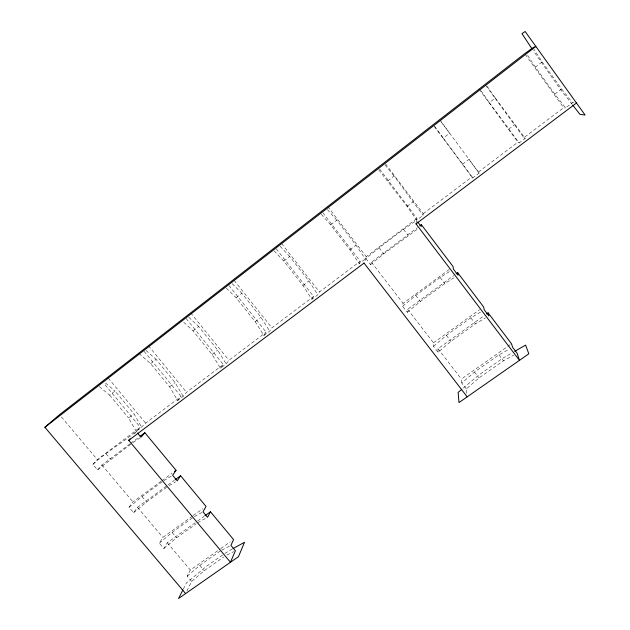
<?xml version="1.0" encoding="UTF-8"?>
<svg xmlns="http://www.w3.org/2000/svg" width="630" height="630" viewBox="0 0 630 630"><rect width="100%" height="100%" fill="white"/><g stroke="black" fill="none" stroke-linecap="round" stroke-linejoin="round"><path stroke-width="0.47" stroke-dasharray="3.15 2.36" d="M378.701 169.84L407.043 206.372L416.745 220.193L423.069 215.421L423.21 213.68L385.103 163.241M449.182 269.475L403.082 303.345L402.657 306.314L407.311 312.346L407.665 309.306L453.71 275.578M416.745 220.193L416.973 218.389L378.882 168.068M416.036 223.902L416.493 220.382L403.539 229.375L379.181 247.755L365.873 258.56L364.4 262.175M365.873 258.56L370.534 264.616L371.409 262.214L417.438 227.595M321.308 214.342L330.655 224.879L349.894 249.795L359.179 263.6L365.321 258.977L366.266 256.654L416.973 218.389M359.179 263.6L360.218 261.222L322.253 212.019M186.905 590.979L191.614 581.466L204.222 570.685L223.76 556.991M183.322 589.066L186.346 583.057L206.238 566.465L224.091 553.935M191.614 581.466L187.157 576.174L190.299 570.008L219.933 549.147M274.16 250.898L283.752 261.017L302.928 285.477L311.889 299.274L317.866 294.761L319.465 291.974L360.218 261.222M311.889 299.274L313.567 296.431L275.113 247.369M192.434 516.167L162.855 537.422L159.335 543.202L163.847 548.549L167.304 542.706L196.891 521.514M226.351 288.107L236.1 297.738L255.213 321.733L263.844 335.514L269.671 331.12L271.9 327.868L313.567 296.431M263.844 335.514L266.151 332.207L227.824 284.067M161.178 481.241L132.993 501.952L129.063 507.3L133.623 512.718L137.49 507.3L167.257 485.502M183.81 322.3L193.056 330.9L212.113 354.485L220.445 368.243L226.131 363.959L228.926 360.297L266.151 332.207M220.445 368.243L223.311 364.534L185.094 317.229M138.986 353.438L150.586 363.62L169.58 386.796L177.621 400.538L183.18 396.349L186.511 392.301L223.311 364.534M177.621 400.538L181.03 396.443L143.553 350.69M130.843 444.119L97.532 469.933L92.901 464.436C109.281 449.19 129.851 438.842 145.624 423.163L181.03 396.443M134.45 433.834L140.269 427.203L104.171 383.725M97.532 469.933L101.903 465.027L130.016 443.882M92.901 464.436L97.335 459.609L140.269 427.203M466.806 393.325L466.31 388.93L479.013 377.937L503.488 360.777L513.749 355.17M466.31 388.93L461.774 383.048L474.508 372.062L498.976 354.848L508.363 349.666M407.665 309.306L433.479 342.822L433.487 346.327L438.07 352.28L450.946 341.342L475.39 323.844L485.502 317.922M187.157 576.174L199.789 565.401L220.878 550.573M433.487 346.327L446.387 335.388L470.823 317.835L480.91 311.866M163.847 548.549L176.613 537.799L196.111 523.853M159.335 543.202L172.132 532.46L193.174 517.348L202.206 512.3M463.239 388.111L478.564 375.236L502.85 358.194L512.119 352.863M407.311 312.346L420.367 301.463L444.78 283.594L454.718 277.326M402.657 306.314L415.745 295.439L440.149 277.507L450.072 271.183M133.623 512.718L146.562 502.015L166.785 487.21M129.063 507.3L142.026 496.605L163.02 481.186M370.534 264.616L383.82 253.803L418.115 228.659M99.327 386.584L109.651 395.16L115.03 391.017L133.977 413.855L141.781 427.573M150.586 363.62L156.09 359.384L175.093 382.607L183.18 396.349M193.056 330.9L198.694 326.553L217.759 350.193L226.131 363.959M236.1 297.738L241.881 293.281L261.001 317.331L269.671 331.12M283.752 261.017L289.682 256.449L308.865 280.964L317.866 294.761M330.655 224.879L336.743 220.193L355.981 245.164L365.321 258.977M387.749 180.889L394.026 176.053L423.069 215.421M439.669 119.661L479.131 173.132L472.618 178.046L443.166 138.198L449.623 133.213L440.929 121.598M495.337 97.989L525.231 138.364L519.183 142.931L489.345 102.611L495.337 97.989L486.911 85.948M574.056 102.863L572.442 102.761L565.606 107.911L554.802 94.098L535.39 67.134L542.162 61.913L533.964 49.329M136.356 431.66L128.583 417.95L133.977 413.855M169.58 386.796L175.093 382.607M212.113 354.485L217.759 350.193M255.213 321.733L261.001 317.331M302.928 285.477L308.865 280.964M349.894 249.795L355.981 245.164M407.043 206.372L413.319 201.6M462.507 164.225L468.972 159.311L479.131 173.132M508.725 129.111L514.726 124.551M554.802 94.098L561.582 88.948L542.162 61.913M423.21 213.68L472.043 176.825L433.259 124.638M478.469 171.982L517.923 142.207L519.183 142.931M485.596 85.27L523.884 137.71L563.653 107.698L565.606 107.911M130.796 443.299L139.387 436.834M161.957 480.666L172.14 473.185M168.037 484.927L174.305 480.336M433.479 342.822L479.58 309.692M193.229 515.592L202.821 508.701M197.686 520.939L204.089 516.356M438.07 352.28L438 348.705L484.116 315.677M461.774 383.048L461.38 379.063L511.513 343.775M220.736 548.58L230.344 541.816M224.871 553.392L232.147 549.053M133.182 442.488L140.222 437.779M163.824 480.698L171.84 475.792M169.179 485.667L175.612 481.785M197.67 522.735L206.727 517.742M221.721 550.14L230.1 545.84M227.005 555.046L233.722 551.636M523.884 137.71L525.231 138.364M105.47 383.009L115.03 391.017M145.971 350.422L156.09 359.384M188.764 317.244L198.694 326.553M232.155 283.602L241.881 293.281M280.122 246.275L289.682 256.449M327.427 209.601L336.743 220.193M61.401 416.934L97.335 459.609M101.903 465.027L132.993 501.952M137.49 507.3L162.855 537.422M167.304 542.706L190.299 570.008M106.068 453.797L110.675 459.278M142.026 496.605L146.562 502.015M172.132 532.46L176.613 537.799M199.789 565.401L204.222 570.685M108.265 378.087L145.624 423.163M109.651 395.16L128.583 417.95M148.404 345.697L186.511 392.301M385.017 164.95L394.026 176.053M190.693 312.882L228.926 360.297M234.163 280.382L271.9 327.868M561.582 88.948L572.442 102.761M281.602 243.574L319.465 291.974M572.213 104.454L560.369 89.279L533.208 50.62M371.409 262.214L403.082 303.345M438 348.705L461.38 379.063M327.695 206.561L366.266 256.654M379.181 247.755L383.82 253.803M415.745 295.439L420.367 301.463M446.387 335.388L450.946 341.342M474.508 372.062L479.013 377.937M403.539 229.375L408.185 235.478M440.149 277.507L444.78 283.594M470.823 317.835L475.39 323.844M498.976 354.848L503.488 360.777M434.432 126.638L443.166 138.198M479.068 89.09L517.923 142.207M525.294 54.448L563.653 107.698M480.879 90.626L489.345 102.611M527.656 55.401L535.39 67.134M472.043 176.825L472.618 178.046"/><path stroke-width="0.94" d="M419.777 225.839L421.336 224.666L421.171 226.556L417.659 221.925M182.889 589.924L178.566 598.5L238.471 556.676L244.511 542.28L232.974 548.596M130.016 438.897L128.748 440.338L230.438 562.275L235.407 550.785L230.934 545.407L233.549 539.563L210.483 511.78L207.553 517.285L203.025 511.844L206.018 506.402L180.566 475.745L175.085 479.761M180.566 475.745L177.227 480.816L172.644 475.303L176.053 470.303L144.853 432.723L140.167 436.251M144.853 432.723L141.01 437.259L137.521 433.062M44.88 427.274L59.511 414.69L524.727 53.652L532.941 47.754L535.854 46.423L44.88 427.274L185.622 593.578M461.782 389.34L458.128 392.411L458.987 402.578L528.822 353.816L525.609 345.098L514.647 351.406M128.748 440.338L364.03 263.08M416.036 223.902L576.481 103.029M174.486 471.46L176.053 470.303M456.096 273.829L457.679 272.672L483.549 306.841L484.273 309.873L488.872 315.945L488.085 312.827L486.494 313.968M204.884 515.789L210.483 511.78M572.804 105.218L579.915 114.321L585.12 115.062L525.144 31.5L521.955 33.65L532.137 49.006M363.975 263.001L467.2 396.845M415.973 223.823L519.451 360.36L517.167 353.304L512.623 347.311L511.513 343.775L488.085 312.827M421.336 224.666L453.088 266.6L453.372 269.081L458.034 275.231L457.679 272.672"/></g></svg>
